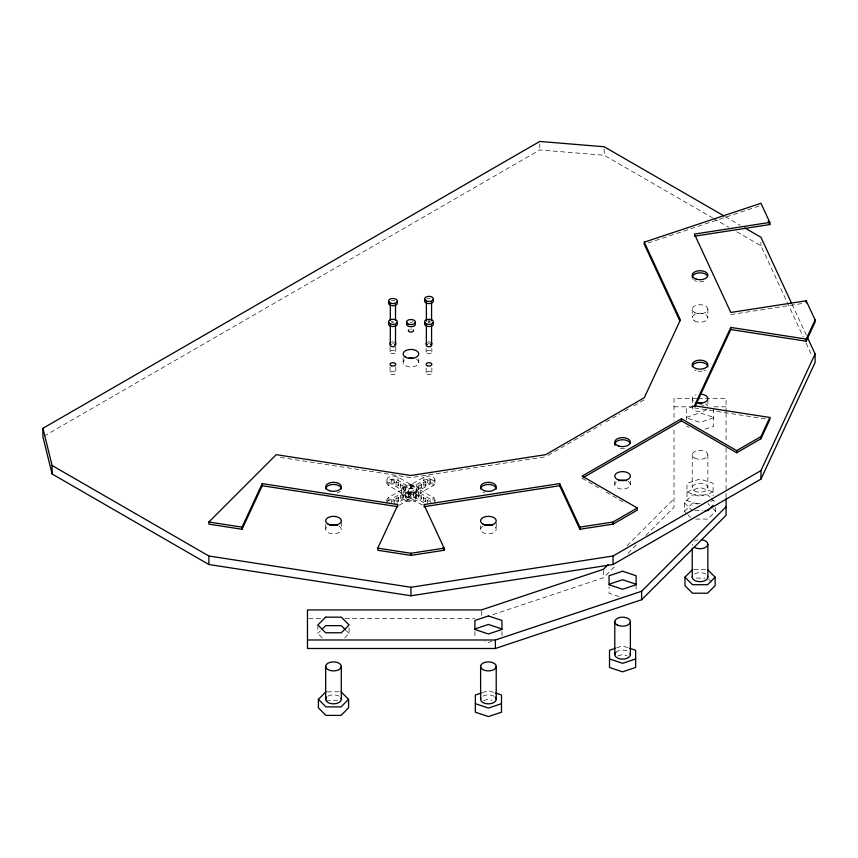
<?xml version="1.0" encoding="UTF-8"?>
<svg xmlns="http://www.w3.org/2000/svg" width="858" height="858" viewBox="0 0 858 858"><rect width="100%" height="100%" fill="white"/><g stroke="black" fill="none" stroke-linecap="round" stroke-linejoin="round"><path stroke-width="0.64" stroke-dasharray="4.29 3.22" d="M322.211 637.805L317.878 633.461L320.474 630.866M344.766 637.805L349.109 633.461L349.109 624.967M627.026 545.752L674.013 498.755M492.889 614.628L603.528 577.745L614.811 566.462M627.97 553.313L636.422 544.851M645.827 535.456L674.013 507.26L674.013 427.777M687.033 513.888L684.427 511.282L684.427 502.788L692.234 494.98L707.85 494.98L710.456 497.576M684.427 511.282L692.234 503.474L700.042 503.474M715.658 507.636L715.658 511.282L707.85 519.09L694.841 519.09M44.058 436.143L539.768 149.946L604.182 155.255L712.537 217.814M387.183 500.997A6.51 3.754 0 0 1 388.867 497.372L401.748 489.939L388.417 482.207A6.51 3.754 0 0 1 388.867 477.187A6.51 3.754 0 0 1 397.565 476.919L410.95 484.62L423.831 477.187A6.51 3.754 0 0 1 433.033 477.187A6.51 3.754 0 0 1 433.033 482.496L433.033 485.682L420.152 493.125L420.152 489.939L433.033 482.496M387.837 501.34A6.51 3.754 0 0 1 388.867 500.557L401.748 493.125L401.748 489.939M401.748 493.125L388.417 485.392A6.51 3.754 0 0 1 388.867 480.373A6.51 3.754 0 0 1 397.565 480.115L410.95 487.805L423.831 480.373A6.51 3.754 0 0 1 433.033 480.373A6.51 3.754 0 0 1 433.033 485.682M423.831 502.681L410.95 495.248L398.069 502.681A6.51 3.754 0 0 1 396.718 503.281M399.142 505.255L410.95 498.434L422.758 505.255M547.983 455.437L601.361 424.624M605.995 421.943L619.926 413.91M624.56 411.229L629.204 408.547M633.847 405.866L644.283 399.839M648.09 243.018L759.684 205.823M693.897 406.37L686.518 408.826L686.518 419.905M686.518 417.331L700.042 412.827L713.566 417.331M713.566 417.846L700.042 422.351L686.518 417.846M704.965 429.214L713.566 426.351L713.566 408.826M686.968 491.859L700.042 487.494L713.116 491.859M713.116 492.074L700.042 496.428L686.968 492.074M710.735 501.362L713.116 500.568M492.106 641.248L488.416 642.481L484.727 641.248M482.475 692.61L488.416 690.626L494.358 692.61M616.634 647.887L622.586 645.902L628.528 647.887M483.655 700.707L488.416 699.12L491.977 700.31M617.824 655.984L622.586 654.407L627.337 655.984M730.802 314.586L804.89 303.121M544.347 456.982L410.95 477.616L277.552 456.982M696.707 398.316L674.013 398.316L674.013 421.085M698.037 398.316L726.072 398.316L726.072 411.711M674.013 406.81L694.036 406.81M714.06 406.81L726.072 406.81M694.841 510.596L702.648 510.596M693.757 569.605L706.327 569.605M696.267 578.11L705.072 578.11M308.805 618.436L322.19 618.436M344.937 618.436L474.753 618.436M327.198 691.795L339.779 691.795M325.943 700.289L338.524 700.289M694.422 407.915L768.521 419.38M700.042 404.322L703.732 405.555M686.518 426.351L688.974 427.166M697.661 504.139L686.968 500.568L686.968 483.354L700.042 479L713.116 483.354L713.116 495.709M618.897 596.535L609.062 593.253L609.062 586.808M725.214 216.645L740.207 225.289M713.695 218.479L728.678 227.134M736.743 231.799L760.949 245.774L803.26 336.915M582.099 478.249L601.651 489.532M606.252 492.192L625.804 503.474M420.152 489.939L433.033 497.372A6.51 3.754 0 0 1 434.716 500.997M420.152 493.125L433.033 500.557L433.033 497.372M711.325 498.444L715.658 502.788M707.85 503.474L709.587 505.212M713.052 508.676L715.658 511.282M684.427 502.788L692.234 510.596M687.901 514.757L690.497 517.353M708.536 579.053L711.368 581.885M346.503 630.866L349.109 633.461M791.977 304.107L806.638 335.714M806.08 342.996L811.711 355.148M760.949 242.128L760.949 245.774M726.072 413.052L726.072 442.514M726.072 447.876L726.072 492.074M726.072 493.414L726.072 497.897M707.85 309.212L707.85 317.717M707.85 399.871L707.85 405.941M707.85 454.772L707.85 487.709M692.234 309.212L692.234 317.717M692.234 398.659L692.234 407.164M692.234 454.772L692.234 487.709M636.1 584.748L636.1 590.819M630.383 480.973L630.383 484.62M614.778 480.973L614.778 484.62M604.182 149.185L604.182 155.255M603.528 570.463L603.528 577.745M539.768 143.876L539.768 149.946M501.941 631.531L501.941 635.542M496.224 523.273L496.224 529.343M481.435 611.153L481.435 617.224M480.609 525.697L480.609 529.343M474.892 631.531L474.892 637.977M434.942 479.847L434.942 483.033M434.942 500.032L434.942 503.217M431.853 348.38L431.853 352.027M431.853 367.996L431.853 372.855M430.287 479.483L430.287 482.668M430.287 500.386A1.298 0.751 0 0 1 428.281 500.975A1.298 0.751 0 0 1 428.399 499.678A1.298 0.751 0 0 1 430.287 500.386L430.287 503.571M427.692 479.558L427.692 482.754M427.692 500.311L427.692 503.496M426.126 348.38L426.126 352.027M426.126 367.996L426.126 372.855M425.868 482.035L425.868 485.22M425.868 497.833A1.298 0.751 0 0 1 423.863 498.423A1.298 0.751 0 0 1 423.981 497.125A1.298 0.751 0 0 1 425.868 497.833L425.868 501.029A1.298 0.751 0 0 1 423.863 501.619A1.298 0.751 0 0 1 423.981 500.311A1.298 0.751 0 0 1 425.868 501.029M423.831 477.187L423.831 480.373M423.273 482.11L423.273 485.296M423.273 497.758L423.273 500.943M421.45 484.588L421.45 487.773M421.45 495.291A1.298 0.751 0 0 1 419.444 495.881A1.298 0.751 0 0 1 419.562 494.583A1.298 0.751 0 0 1 421.45 495.291L421.45 498.477A1.298 0.751 0 0 1 419.444 499.066A1.298 0.751 0 0 1 419.562 497.769A1.298 0.751 0 0 1 421.45 498.477M418.758 358.794L418.758 362.441M418.854 484.663L418.854 487.848M418.747 488.642L418.747 489.704M418.747 492.889L418.854 498.391M416.934 488.695L416.934 489.757M416.151 495.087L416.151 497.211M413.556 489.939A2.606 1.501 0 0 1 409.652 491.237A2.606 1.501 0 0 1 409.652 488.631A2.606 1.501 0 0 1 413.556 489.939L413.556 495.248A2.606 1.501 0 0 1 409.652 496.546A2.606 1.501 0 0 1 409.652 493.951A2.606 1.501 0 0 1 413.556 495.248M410.95 484.62L410.95 487.805M410.95 495.248L410.95 498.434M408.344 489.939L408.344 495.248M405.748 495.409L405.748 497.533M404.976 489.049L404.976 490.111M403.142 357.582L403.142 362.441M403.046 484.663A1.298 0.751 0 0 1 401.04 485.253A1.298 0.751 0 0 1 401.158 483.955A1.298 0.751 0 0 1 403.046 484.663L403.046 487.848A1.298 0.751 0 0 1 401.04 488.438A1.298 0.751 0 0 1 401.158 487.14A1.298 0.751 0 0 1 403.046 487.848M403.153 489.114L403.153 490.175M403.153 493.361L403.046 498.391M400.45 484.588L400.45 487.773M400.45 495.291L400.45 498.477M398.638 482.11A1.298 0.751 0 0 1 396.621 482.7A1.298 0.751 0 0 1 396.739 481.402A1.298 0.751 0 0 1 398.638 482.11L398.638 485.296A1.298 0.751 0 0 1 396.621 485.885A1.298 0.751 0 0 1 396.739 484.588A1.298 0.751 0 0 1 398.638 485.296M398.638 497.758L398.638 500.943M398.058 477.209L398.058 480.394M396.031 482.035L396.031 485.22M396.031 497.833L396.031 501.029M395.785 347.168L395.785 352.027M395.785 366.774L395.785 372.855M394.219 479.558A1.298 0.751 0 0 1 392.213 480.158A1.298 0.751 0 0 1 392.331 478.85A1.298 0.751 0 0 1 394.219 479.558L394.219 482.754A1.298 0.751 0 0 1 392.213 483.344A1.298 0.751 0 0 1 392.331 482.046A1.298 0.751 0 0 1 394.219 482.754M394.219 500.311L394.219 503.496M391.613 479.483L391.613 482.668M391.613 500.386L391.613 503.571M390.058 347.168L390.058 352.027M390.058 366.774L390.058 372.855M388.889 482.475L388.889 485.671M388.867 497.372L388.867 500.557M386.969 480.04L386.969 483.226M386.958 500.032L386.958 503.217M341.302 522.061L341.302 529.343M325.686 524.485L325.686 529.343M317.878 624.967L317.878 633.461M428.292 321.45A4.429 2.553 0 0 1 430.126 321.514M428.056 322.576A2.606 1.501 0 0 1 430.169 322.64M428.056 343.822A2.606 1.501 0 0 1 430.169 343.886M412.097 321.718A4.429 2.553 0 0 1 412.955 321.911M410.017 322.79A2.606 1.501 0 0 1 412.13 322.855M410.542 329.075A2.606 1.501 0 0 1 411.625 329.107M391.334 321.589A4.429 2.553 0 0 1 393.146 321.428M391.495 322.715A2.606 1.501 0 0 1 393.586 322.522M392.514 343.736A2.606 1.501 0 0 1 393.586 343.779M391.334 300.772A4.429 2.553 0 0 1 394.927 300.879M426.576 298.884A4.429 2.553 0 0 1 430.126 298.563M428.056 320.871A2.606 1.501 0 0 1 430.169 320.935M615.819 652.359A7.808 4.505 0 0 1 628.099 651.426M694.519 573.97A7.808 4.505 0 0 1 706.81 574.903M692.503 545.388A7.808 4.505 0 0 1 692.234 544.219M694.519 541.033A7.808 4.505 0 0 1 698.026 539.864M327.971 696.149A7.808 4.505 0 0 1 339.007 696.149M482.893 696.149A7.808 4.505 0 0 1 493.929 696.149M703.946 281.242A7.808 4.505 0 0 1 694.519 280.534M693.285 279.601A7.808 4.505 0 0 1 692.503 278.507M705.566 369.97A7.808 4.505 0 0 1 703.946 370.688M702.058 371.139A7.808 4.505 0 0 1 698.026 371.139M696.138 370.688A7.808 4.505 0 0 1 694.519 369.97M624.603 448.605A7.808 4.505 0 0 1 618.682 448.155M484.513 492.878A7.808 4.505 0 0 1 482.893 492.16M340.251 491.226A7.808 4.505 0 0 1 337.398 492.878M628.099 481.435A7.808 4.505 0 0 1 628.099 487.805A7.808 4.505 0 0 1 617.063 487.805A7.808 4.505 0 0 1 617.063 481.435M495.173 527.091A7.808 4.505 0 0 1 492.889 533.033A7.808 4.505 0 0 1 482.432 532.239A7.808 4.505 0 0 1 482.893 526.158M706.81 409.416A7.808 4.505 0 0 1 696.138 411.068A7.808 4.505 0 0 1 693.285 404.901M705.566 403.968A7.808 4.505 0 0 1 707.582 405.995M339.007 526.158A7.808 4.505 0 0 1 339.468 532.239A7.808 4.505 0 0 1 329.011 533.033A7.808 4.505 0 0 1 326.726 527.091M392.181 341.934A2.864 1.652 0 0 1 393.661 341.934M428.249 341.934A2.864 1.652 0 0 1 429.729 341.934M693.285 400.911A7.808 4.505 0 0 1 696.138 394.755M416.473 359.255A7.808 4.505 0 0 1 416.473 365.626A7.808 4.505 0 0 1 405.426 365.626A7.808 4.505 0 0 1 405.426 359.255M406.038 496.621A7.808 4.505 0 0 0 418.661 493.833A7.808 4.505 0 0 0 408.151 488.91A7.808 4.505 0 0 0 406.038 496.621M428.163 483.29A1.298 0.751 0 0 0 430.276 482.829A1.298 0.751 0 0 0 428.517 482.014A1.298 0.751 0 0 0 428.163 483.29M423.755 485.843A1.298 0.751 0 0 0 425.858 485.381A1.298 0.751 0 0 0 424.099 484.555A1.298 0.751 0 0 0 423.755 485.843M419.337 488.395A1.298 0.751 0 0 0 421.439 487.923A1.298 0.751 0 0 0 419.691 487.108A1.298 0.751 0 0 0 419.337 488.395M396.514 501.565A1.298 0.751 0 0 0 398.616 501.104A1.298 0.751 0 0 0 396.868 500.278A1.298 0.751 0 0 0 396.514 501.565M400.933 499.024A1.298 0.751 0 0 0 403.035 498.552A1.298 0.751 0 0 0 401.287 497.737A1.298 0.751 0 0 0 400.933 499.024M407.679 497.586A5.202 3.003 0 0 0 416.087 495.72A5.202 3.003 0 0 0 409.084 492.438A5.202 3.003 0 0 0 407.679 497.586M406.038 500.879A7.808 4.505 0 0 0 418.661 498.08A7.808 4.505 0 0 0 408.151 493.168A7.808 4.505 0 0 0 406.038 500.879M407.679 499.71A5.202 3.003 0 0 0 416.087 497.844A5.202 3.003 0 0 0 409.084 494.562A5.202 3.003 0 0 0 407.679 499.71M406.038 493.436A7.808 4.505 0 0 0 418.661 490.637A7.808 4.505 0 0 0 408.151 485.725A7.808 4.505 0 0 0 406.038 493.436M407.185 492.621A5.985 3.453 0 0 0 416.859 490.476A5.985 3.453 0 0 0 408.805 486.711A5.985 3.453 0 0 0 407.185 492.621M406.038 492.374A7.808 4.505 0 0 0 418.661 489.575A7.808 4.505 0 0 0 408.151 484.663A7.808 4.505 0 0 0 406.038 492.374M407.185 491.559A5.985 3.453 0 0 0 416.859 489.414A5.985 3.453 0 0 0 408.805 485.649A5.985 3.453 0 0 0 407.185 491.559M392.095 500.933A1.298 0.751 0 0 0 394.197 500.461A1.298 0.751 0 0 0 392.449 499.646A1.298 0.751 0 0 0 392.095 500.933M396.514 498.38A1.298 0.751 0 0 0 398.616 497.919A1.298 0.751 0 0 0 396.868 497.093A1.298 0.751 0 0 0 396.514 498.38M400.933 495.827A1.298 0.751 0 0 0 403.035 495.366A1.298 0.751 0 0 0 401.287 494.551A1.298 0.751 0 0 0 400.933 495.827M428.163 480.105A1.298 0.751 0 0 0 430.276 479.643A1.298 0.751 0 0 0 428.517 478.818A1.298 0.751 0 0 0 428.163 480.105M423.755 482.657A1.298 0.751 0 0 0 425.858 482.185A1.298 0.751 0 0 0 424.099 481.37A1.298 0.751 0 0 0 423.755 482.657M419.337 485.21A1.298 0.751 0 0 0 421.439 484.738A1.298 0.751 0 0 0 419.691 483.923A1.298 0.751 0 0 0 419.337 485.21M694.519 490.905A7.808 4.505 0 0 0 707.582 488.878A7.808 4.505 0 0 0 698.026 483.354A7.808 4.505 0 0 0 694.519 490.905M694.519 457.957A7.808 4.505 0 0 0 707.582 455.941A7.808 4.505 0 0 0 698.026 450.418A7.808 4.505 0 0 0 694.519 457.957M694.519 312.409A7.808 4.505 0 0 0 707.582 310.381A7.808 4.505 0 0 0 698.026 304.858A7.808 4.505 0 0 0 694.519 312.409M694.519 320.903A7.808 4.505 0 0 0 707.582 318.886A7.808 4.505 0 0 0 698.026 313.363A7.808 4.505 0 0 0 694.519 320.903M390.894 353.196A2.864 1.652 0 0 0 395.677 352.456A2.864 1.652 0 0 0 392.181 350.429A2.864 1.652 0 0 0 390.894 353.196M426.962 353.196A2.864 1.652 0 0 0 431.756 352.456A2.864 1.652 0 0 0 428.249 350.429A2.864 1.652 0 0 0 426.962 353.196M426.962 374.024A2.864 1.652 0 0 0 431.756 373.273A2.864 1.652 0 0 0 428.249 371.257A2.864 1.652 0 0 0 426.962 374.024M390.894 374.024A2.864 1.652 0 0 0 395.677 373.273A2.864 1.652 0 0 0 392.181 371.257A2.864 1.652 0 0 0 390.894 374.024"/><path stroke-width="1.29" d="M769.84 222.415L760.949 203.271L644.283 242.16L680.383 319.937L644.283 397.715L545.667 454.654L410.95 475.493L276.233 454.654L208.88 522.007L208.88 524.131L242.042 529.268L242.042 527.144L262.248 483.601L397.994 504.601L377.788 548.144L377.788 550.268L410.95 555.394L444.112 550.268L444.112 548.144L423.906 504.601L559.652 483.601L579.858 527.144L579.858 529.268L613.03 524.131L637.301 510.124L637.301 507.99L582.099 476.126L681.466 418.747L736.679 450.622L760.949 436.604L769.84 417.46L694.422 405.791L730.802 327.424L806.209 339.082L815.1 319.937L806.209 300.793L730.802 312.462L694.422 234.084L769.84 222.415L769.84 224.549L694.422 236.207M242.042 529.268L262.248 485.725L262.248 483.601M694.98 406.713L730.802 329.547L730.802 327.424M583.247 477.574L681.466 420.87L736.679 452.745L760.949 438.728L769.84 419.583L769.84 417.46M730.802 329.547L806.209 341.216L815.1 322.061L815.1 319.937M724.066 215.969L604.182 146.761L539.768 141.441L42.9 428.314L42.9 436.808L52.102 473.991L208.88 564.51L410.95 595.774L613.03 564.51L760.949 479.107L760.949 470.602L815.1 353.936L807.764 338.138M760.949 479.107L815.1 362.441L815.1 353.936M322.211 629.129L325.686 625.654L341.302 625.654L345.635 629.997M341.034 691.795L348.584 699.345L348.584 707.839L341.034 715.39L325.943 715.39L318.393 707.839L318.393 699.345L325.943 691.795M348.584 699.345L341.034 706.885L325.943 706.885L318.393 699.345M608.225 564.543L603.528 569.24L481.435 609.941L307.464 609.941L307.464 648.487L495.388 648.487L641.634 599.742L726.072 515.304L726.072 498.777M713.052 505.383L707.85 510.596L705.244 510.596M307.464 639.993L495.388 639.993L641.634 591.248L726.072 506.81M707.593 569.605L715.132 577.155L715.132 585.66L707.593 593.2L692.492 593.2L684.952 585.66L684.952 577.155L692.492 569.605M715.132 577.155L707.593 584.706L692.492 584.706L684.952 577.155M579.858 527.144L613.03 522.007L637.301 507.99M42.9 428.314L52.102 465.497L208.88 556.005L410.95 587.269L613.03 556.005L760.949 470.602M474.892 628.957L488.416 624.452L501.941 628.957M609.062 584.234L622.586 579.729L636.1 584.234M481.284 693.007L475.343 694.98L475.343 712.194L488.416 716.559L501.49 712.194L501.49 694.98L495.549 693.007M615.454 648.283L609.512 650.257L609.512 667.47L622.586 671.835L635.649 667.47L635.649 650.257L629.708 648.283M501.49 703.699L488.416 708.054L475.343 703.699M635.649 658.976L622.586 663.331L609.512 658.976M423.906 506.724L559.652 485.725L579.858 529.268M377.788 548.144L410.95 553.271L444.112 548.144M262.248 485.725L397.994 506.724M208.88 522.007L242.042 527.144M744.819 227.949L760.949 237.269L791.408 302.895M768.178 220.956L769.84 224.549M679.815 320.849L644.283 244.283L644.283 242.16M442.996 547.844L444.112 550.268M806.209 300.793L806.209 302.917M806.209 339.082L806.209 341.216M760.949 436.604L760.949 438.728M736.679 450.622L736.679 452.745M707.85 544.219L707.85 577.155M692.234 548.176L692.234 577.155M681.466 418.747L681.466 420.87M641.634 591.248L641.634 599.742M630.383 621.685L630.383 654.622M614.778 621.685L614.778 654.622M613.03 522.007L613.03 524.131M613.03 556.005L613.03 564.51M559.652 483.601L559.652 485.725M496.224 666.398A7.808 4.505 0 0 1 484.513 670.302A7.808 4.505 0 0 1 484.513 662.494A7.808 4.505 0 0 1 496.224 666.398L496.224 699.345M495.388 639.993L495.388 648.487M480.609 666.398L480.609 699.345M431.585 302.273L431.585 320.871M431.585 325.225L431.585 345.152M426.383 302.434L426.383 321.031M426.383 325.386L426.383 345.302M410.95 553.271L410.95 555.394M410.95 587.269L410.95 595.774M395.517 304.397L395.517 320.334M395.517 325.225L395.517 345.152M390.315 304.558L390.315 320.495M390.315 325.386L390.315 345.302M341.302 666.398A7.808 4.505 0 0 1 329.59 670.302A7.808 4.505 0 0 1 329.59 662.494A7.808 4.505 0 0 1 341.302 666.398L341.302 699.345M325.686 666.398L325.686 699.345M208.88 556.005L208.88 564.51M52.102 465.497L52.102 473.991M432.925 322.812A4.429 2.553 0 0 1 428.753 326.523A4.429 2.553 0 0 1 425.278 322.587M431.006 344.283A2.606 1.501 0 0 1 430.823 346.289A2.606 1.501 0 0 1 427.348 346.396A2.606 1.501 0 0 1 426.801 344.412M414.897 323.026A4.429 2.553 0 0 1 410.725 326.737A4.429 2.553 0 0 1 407.239 322.801M413.266 329.88A2.606 1.501 0 0 1 410.81 332.067A2.606 1.501 0 0 1 408.773 329.74M396.857 322.812A4.429 2.553 0 0 1 392.685 326.523A4.429 2.553 0 0 1 389.21 322.587M395.238 344.541A2.606 1.501 0 0 1 392.782 346.729A2.606 1.501 0 0 1 390.733 344.412M396.857 301.995A4.429 2.553 0 0 1 392.685 305.705A4.429 2.553 0 0 1 389.21 301.759M432.925 299.871A4.429 2.553 0 0 1 428.753 303.582A4.429 2.553 0 0 1 425.278 299.635M630.126 653.453A7.808 4.505 0 0 1 621.557 659.083A7.808 4.505 0 0 1 615.819 652.359M707.582 575.986A7.808 4.505 0 0 1 700.042 581.66A7.808 4.505 0 0 1 692.503 575.986M702.058 539.864A7.808 4.505 0 0 1 706.81 546.471A7.808 4.505 0 0 1 694.519 547.404M341.034 698.176A7.808 4.505 0 0 1 332.475 703.807A7.808 4.505 0 0 1 326.726 697.082M495.173 697.082A7.808 4.505 0 0 1 489.435 703.807A7.808 4.505 0 0 1 480.877 698.176M692.234 277.338A7.808 4.505 0 0 1 699.023 272.876A7.808 4.505 0 0 1 707.582 276.179M692.234 366.784A7.808 4.505 0 0 1 700.042 362.28A7.808 4.505 0 0 1 707.85 366.784M615.036 445.409A7.808 4.505 0 0 1 620.559 439.897A7.808 4.505 0 0 1 630.126 443.082M480.609 488.974A7.808 4.505 0 0 1 488.416 484.459A7.808 4.505 0 0 1 496.224 488.974M325.686 488.974A7.808 4.505 0 0 1 333.494 484.459A7.808 4.505 0 0 1 341.302 488.974M618.682 480.716A7.808 4.505 0 0 1 626.49 480.716M484.513 525.439A7.808 4.505 0 0 1 492.32 525.439M698.026 402.81A7.808 4.505 0 0 1 702.058 402.81M329.59 525.439A7.808 4.505 0 0 1 337.398 525.439M394.937 342.353A2.864 1.652 0 0 1 394.937 344.691M390.894 344.691A2.864 1.652 0 0 1 390.894 342.353M431.006 342.353A2.864 1.652 0 0 1 431.006 344.691M426.962 344.691A2.864 1.652 0 0 1 426.962 342.353M702.058 394.305A7.808 4.505 0 0 1 707.26 400.386A7.808 4.505 0 0 1 696.138 402.563M408.934 358.086A7.808 4.505 0 0 1 412.977 358.086M325.686 617.159L317.878 624.967L325.686 632.775L341.302 632.775L349.109 624.967L341.302 617.159L325.686 617.159M488.416 615.947L474.892 620.463L474.892 629.472L488.416 633.987L501.941 629.472L501.941 620.463L488.416 615.947M622.586 571.224L609.062 575.739L609.062 584.748L622.586 589.264L636.1 584.748L636.1 575.739L622.586 571.224M426.201 323.841A4.429 2.553 0 0 0 433.354 322.254A4.429 2.553 0 0 0 427.402 319.466A4.429 2.553 0 0 0 426.201 323.841M408.172 324.045A4.429 2.553 0 0 0 415.326 322.469A4.429 2.553 0 0 0 409.363 319.68A4.429 2.553 0 0 0 408.172 324.045M390.133 323.841A4.429 2.553 0 0 0 397.286 322.254A4.429 2.553 0 0 0 391.334 319.466A4.429 2.553 0 0 0 390.133 323.841M390.133 303.013A4.429 2.553 0 0 0 397.286 301.426A4.429 2.553 0 0 0 391.334 298.638A4.429 2.553 0 0 0 390.133 303.013M426.201 300.89A4.429 2.553 0 0 0 433.354 299.303A4.429 2.553 0 0 0 427.402 296.514A4.429 2.553 0 0 0 426.201 300.89M617.063 624.871A7.808 4.505 0 0 0 630.126 622.844A7.808 4.505 0 0 0 620.559 617.331A7.808 4.505 0 0 0 617.063 624.871M329.59 490.744A7.808 4.505 0 0 0 341.302 486.84A7.808 4.505 0 0 0 329.59 482.936A7.808 4.505 0 0 0 329.59 490.744M484.513 490.744A7.808 4.505 0 0 0 496.224 486.84A7.808 4.505 0 0 0 484.513 482.936A7.808 4.505 0 0 0 484.513 490.744M618.682 446.021A7.808 4.505 0 0 0 630.383 442.127A7.808 4.505 0 0 0 618.682 438.224A7.808 4.505 0 0 0 618.682 446.021M696.138 368.565A7.808 4.505 0 0 0 707.85 364.661A7.808 4.505 0 0 0 696.138 360.757A7.808 4.505 0 0 0 696.138 368.565M696.138 279.118A7.808 4.505 0 0 0 707.85 275.214A7.808 4.505 0 0 0 696.138 271.31A7.808 4.505 0 0 0 696.138 279.118M405.426 357.121A7.808 4.505 0 0 0 418.489 355.105A7.808 4.505 0 0 0 408.934 349.581A7.808 4.505 0 0 0 405.426 357.121M427.552 365.787A2.864 1.652 0 0 0 431.853 364.35A2.864 1.652 0 0 0 427.552 362.923A2.864 1.652 0 0 0 427.552 365.787M391.484 365.787A2.864 1.652 0 0 0 395.785 364.35A2.864 1.652 0 0 0 391.484 362.923A2.864 1.652 0 0 0 391.484 365.787M618.682 480.03A7.808 4.505 0 0 0 630.383 476.126A7.808 4.505 0 0 0 618.682 472.222A7.808 4.505 0 0 0 618.682 480.03M482.893 524.034A7.808 4.505 0 0 0 495.956 522.007A7.808 4.505 0 0 0 486.389 516.495A7.808 4.505 0 0 0 482.893 524.034M327.971 524.034A7.808 4.505 0 0 0 341.034 522.007A7.808 4.505 0 0 0 331.467 516.495A7.808 4.505 0 0 0 327.971 524.034"/></g></svg>
